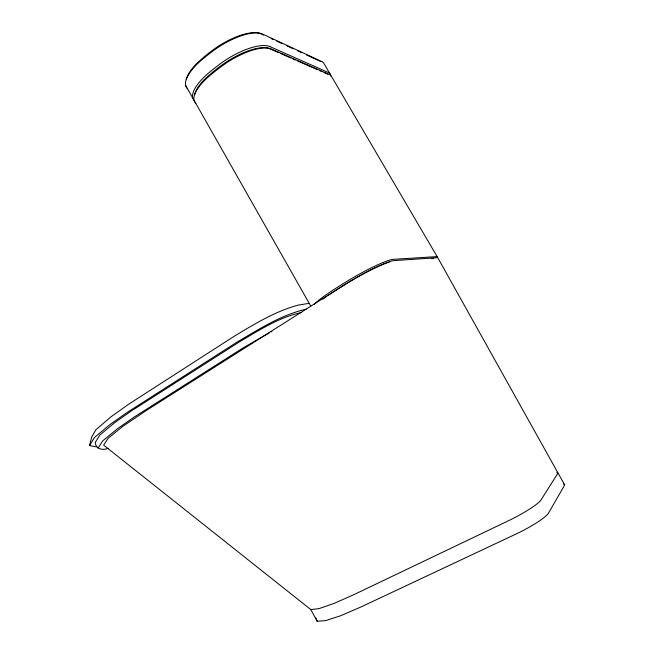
<?xml version="1.0" encoding="UTF-8"?>
<svg xmlns="http://www.w3.org/2000/svg" width="654" height="654" viewBox="0 0 654 654"><rect width="100%" height="100%" fill="white"/><g stroke="black" fill="none" stroke-linecap="round" stroke-linejoin="round"><path stroke-width="0.98" d="M96.588 446.911L89.533 445.57L91.658 437.06L95.917 429.727L111.188 416.655L129.108 403.927L233.96 336.426C254.316 324.114 275.121 311.345 298.265 305.091L309.285 303.325M89.533 445.57L94.495 437.51L109.643 424.789L126.41 412.936L236.756 342.287C258.78 329.33 281.048 314.852 306.26 309.162M108.18 448.235C103.185 450.753 95.631 449.118 95.198 442.472L99.833 435.082L114.622 422.713L130.808 411.301L239.626 341.731C259.286 330.221 279.127 317.141 301.739 312.489M98.059 448.088L102.85 440.739L117.736 428.525L134.454 416.884L243.084 347.936L269.448 332.788M271.124 331.889L271.827 331.529M564.467 484.557L437.984 258.109A37.924 4.128 -30.2 0 0 436.758 257.75L394.223 260.578A43.556 5.543 -30 0 0 344.274 284.964L146.512 410.352L122.65 426.441L108.049 438.384L103.651 445.137L310.781 609.569L319.013 608.621L333.941 603.479L354.239 594.478L508.346 520.805A30.91 4.333 -27.9 0 0 540.972 500.008L557.47 473.937A27.975 3.499 -27.8 0 0 556.619 472.621M310.781 609.569L317.198 621.3L325.594 620.638L340.685 615.733L361.106 606.904L515.981 534.065A30.959 4.782 -27.7 0 0 548.551 513.03L564.312 485.62A28.016 3.867 -27.6 0 0 563.372 484.156M431.615 258.69L433.651 258.551M278.784 52.712L269.546 48.666A42.428 15.344 -32 0 0 226.153 62.081A71.948 25.285 -32.1 0 0 205.896 78.104A42.265 15.279 -31.9 0 0 194.696 94.429M280.631 53.522L290.793 57.977M292.632 58.786L295.404 60.005M297.251 60.814L317.574 69.725M319.422 70.534L322.193 71.752M324.041 72.561L327.736 74.18M269.938 46.589L328.144 72.414A38.259 11.911 -32.4 0 1 330.711 76.06M321.784 61.566L262.687 34.106A43.72 16.473 -32.2 0 0 217.725 47.611A73.542 26.92 -32.2 0 0 204.04 57.993A43.556 16.399 -32 0 0 187.592 88.74M260.921 33.812L263.701 35.095M271.108 38.529L272.955 39.387M276.658 41.104L282.217 43.679M286.844 45.821L293.319 48.829M297.954 50.971L301.658 52.688M306.285 54.83L320.166 61.263M330.237 74.245L323.926 63.479A38.21 12.344 -32.5 0 0 321.776 61.574M185.703 85.6L192.693 97.92M194.034 100.275L310.756 306.056M315.898 617.94L317.198 621.3M260.128 33.485A42.355 16.015 -32.2 0 0 217.406 46.835A71.826 26.381 -32.2 0 0 197.279 62.988A42.191 15.933 -32 0 0 186.292 79.633M194.516 100.953A43.622 15.827 -31.9 0 1 211.34 70.763A73.649 25.972 -32.1 0 1 225.082 60.43A43.785 15.9 -32 0 1 269.93 46.598M195.84 103.283A43.638 15.712 -31.9 0 1 212.73 73.199A73.673 25.792 -32 0 1 226.488 62.874A43.802 15.786 -32 0 1 271.312 48.976L329.363 74.491A38.275 11.829 -32.3 0 1 331.431 76.305L437.395 257.047A39.109 4.3 -30.2 0 0 436.128 256.67L393.471 259.319A44.913 5.78 -30 0 0 350.618 279.119A75.496 9.426 -30.1 0 0 335.715 288.389A44.75 5.747 -30 0 0 314.075 304.47M368.186 271.328A43.524 5.543 -30 0 0 351.558 280.533A73.755 9.115 -30 0 0 329.371 294.594A43.36 5.51 -30 0 0 327.646 295.796M369.019 270.895A43.524 5.543 -30 0 1 376.164 267.396M377.006 267.004A43.524 5.543 -30 0 1 389.31 262.115M322.953 299.205A43.36 5.51 -30 0 1 325.986 296.973"/></g></svg>
